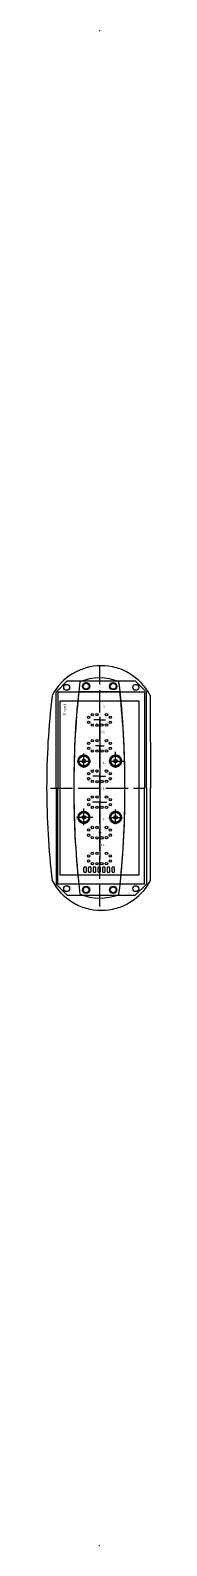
# Model space of a CAD drawing. Extents: x 63 to 119, y -459 to 361.
import ezdxf

# ---------------------------------------------------------------- set-up
doc = ezdxf.new("R2010")
doc.units = 0
doc.header["$MEASUREMENT"] = 0
doc.linetypes.add('ACAD_ISO02W100', pattern=[15, 12, -3])
doc.layers.get('0').update_dxf_attribs({"linetype": 'CONTINUOUS'})
doc.layers.add('617Avant', color=6, linetype='CONTINUOUS')
doc.layers.get('0').off()

# ---------------------------------------------------------------- blocks, each defined once
blk = doc.blocks.new('ROUNDP')
blk.add_circle((0, 0), 0.5)
blk = doc.blocks.new('LONGP100')
blk.add_lwpolyline([(-0.5, -0.5), (0.5, -0.5, 1), (0.5, 0.5), (-0.5, 0.5, 1)], format="xyb", close=True)

msp = doc.modelspace()

# ---------------------------------------------------------------- linework, layer by layer
at = {"layer": '617Avant', "color": 7}
for p, q in [((91.63, 360.44), (91.63, 360.62)), ((91.54, 360.53), (91.72, 360.53)), ((68.02, 2.77), (74.06, 8.77)), ((74.06, 8.77), (110.79, 8.77)), ((116.87, 2.77), (110.79, 8.77)), ((68.02, -49.16), (68.02, 2.77)), ((115.87, 2.77), (69.02, 2.77)), ((69.02, 2.77), (69.02, -49.21)), ((115.87, 2.77), (115.87, -49.21)), ((116.87, -49.16), (116.87, 2.77)), ((68.02, -49.16), (68.02, -101.08)), ((69.02, -101.14), (69.02, -49.16)), ((115.87, -101.14), (115.87, -49.16)), ((116.87, -49.16), (116.87, -101.08)), ((77.94, -49.18), (77.94, -49.18)), ((79.8, -96.14), (103.13, -96.14)), ((68.02, -101.08), (74.06, -107.08)), ((115.87, -101.14), (69.02, -101.14)), ((116.87, -101.08), (110.79, -107.08)), ((74.06, -107.08), (110.79, -107.08)), ((91.48, -458.81), (91.66, -458.81)), ((91.57, -458.9), (91.57, -458.72))]:
    msp.add_line(p, q, dxfattribs=at)
at = {"layer": '617Avant', "color": 2, "linetype": 'ACAD_ISO02W100'}
for p, q in [((91.6, -113.26), (91.6, 17.12)), ((64.91, -49.16), (115.98, -49.16))]:
    msp.add_line(p, q, dxfattribs=at)
at = {"layer": '617Avant', "color": 2}
for p, q in [((102.52, 2.82), (80.21, 2.78)), ((102.62, -101.14), (80.32, -101.14))]:
    msp.add_line(p, q, dxfattribs=at)
at = {"layer": '617Avant', "color": 1}
for p, q in [((118.93, 0.86), (118.98, -49.15)), ((118.98, -99.17), (118.98, -49.16))]:
    msp.add_line(p, q, dxfattribs=at)
at = {"layer": '617Avant'}
for p, q in [((112.87, -2.18), (70.02, -2.18)), ((70.02, -2.18), (70.02, -96.14)), ((112.87, -96.14), (112.87, -2.18)), ((70.02, -96.14), (112.87, -96.14))]:
    msp.add_line(p, q, dxfattribs=at)
at = {"layer": '617Avant', "linetype": 'Continuous'}
for p, q in [((91.6, -12.32), (88.46, -12.32)), ((91.6, -10.63), (91.6, -87.25)), ((91.6, -12.32), (94.65, -12.32)), ((83.04, -38.22), (83.04, -30.48)), ((91.6, -26.29), (89.39, -26.29)), ((91.6, -26.29), (93.99, -26.29)), ((100.18, -38.3), (100.18, -29.5)), ((79.44, -34.56), (86.88, -34.56)), ((96.51, -34.55), (104.43, -34.55)), ((91.6, -42.8), (87.94, -42.8)), ((91.6, -42.8), (94.77, -42.8)), ((91.6, -56.77), (87.64, -56.77)), ((91.6, -56.77), (95.37, -56.77)), ((79.05, -65), (87.96, -65)), ((83.08, -69.19), (83.08, -60.19)), ((96.6, -65.02), (103.88, -65.02)), ((100.21, -68.74), (100.21, -60.69)), ((91.6, -73.28), (91.11, -73.28)), ((91.6, -73.28), (92.38, -73.28)), ((91.6, -87.25), (91.22, -87.25)), ((91.6, -87.25), (91.6, -86.61)), ((91.6, -87.25), (92, -87.25)), ((91.6, -87.25), (91.6, -87.58))]:
    msp.add_line(p, q, dxfattribs=at)
at = {"layer": '617Avant'}
for points, const_width in [([(71.8, -4.14), (73.15, -4.14)], 0.152), ([(72.34, -4.32), (72.34, -3.78)], 0.152), ([(72.34, -5.6), (72.34, -5.15)], 0.152), ([(73.42, -5.6), (72.34, -5.6)], 0.152), ([(72.34, -8.04), (72.34, -7.5)], 0.152), ([(72.34, -7.5), (72.52, -7.5)], 0.152), ([(73.42, -8.04), (72.34, -8.04)], 0.152), ([(72.61, -4.88), (73.42, -4.88)], 0.152), ([(72.7, -6.28), (73.06, -6.28)], 0.152), ([(73.06, -7.01), (72.7, -7.01)], 0.152), ([(73.42, -3.87), (73.42, -3.78)], 0.152), ([(93.73, -4.92), (94.08, -5.12)], 0.102), ([(71.8, -9.39), (71.8, -8.66)], 0.152), ([(73.42, -9.39), (71.8, -9.39)], 0.152), ([(72.52, -9.39), (72.52, -8.66)], 0.152), ([(92.66, -18.89), (93.02, -19.09)], 0.102), ([(93.73, -18.89), (94.08, -19.09)], 0.102), ([(93.47, -36.08), (93.47, -34.91)], 0.102), ([(93.86, -35.43), (93.47, -36.08)], 0.102), ([(94.25, -36.08), (93.86, -35.43)], 0.102), ([(94.25, -34.91), (94.25, -36.08)], 0.102), ([(92.1, -50.05), (92.1, -48.88)], 0.102), ([(92.87, -48.88), (92.87, -50.05)], 0.102), ([(93.47, -50.05), (93.47, -48.88)], 0.102), ([(94.25, -48.88), (94.25, -50.05)], 0.102), ([(92.49, -49.4), (92.1, -50.05)], 0.102), ([(92.87, -50.05), (92.49, -49.4)], 0.102), ([(93.86, -49.4), (93.47, -50.05)], 0.102), ([(94.25, -50.05), (93.86, -49.4)], 0.102), ([(93.6, -66.56), (93.6, -65.39)], 0.102), ([(94.25, -65.39), (94.25, -66.56)], 0.102), ([(94.25, -66.04), (93.6, -66.04)], 0.102), ([(92.38, -80.53), (92.38, -79.36)], 0.102), ([(93.03, -80.01), (92.38, -80.01)], 0.102), ([(93.03, -79.36), (93.03, -80.53)], 0.102), ([(93.6, -80.53), (93.6, -79.36)], 0.102), ([(94.25, -80.01), (93.6, -80.01)], 0.102), ([(94.25, -79.36), (94.25, -80.53)], 0.102)]:
    msp.add_lwpolyline(points, dxfattribs=dict(at, const_width=const_width))
for points, const_width in [([(71.8, -4.1, 1), (71.8, -4.18)], 0.0762), ([(72.38, -3.78, 1), (72.3, -3.78)], 0.0762), ([(72.3, -4.32, 1), (72.38, -4.32)], 0.0762), ([(72.61, -4.88, 0.4142), (72.34, -5.15)], 0.152), ([(72.38, -5.15, 1), (72.3, -5.15)], 0.0762), ([(72.3, -5.15, 1), (72.38, -5.15)], 0.0762), ([(72.34, -5.56, 1), (72.34, -5.64)], 0.0762), ([(72.3, -5.6, 1), (72.38, -5.6)], 0.0762), ([(72.7, -6.28, 1), (72.7, -7.01)], 0.152), ([(72.38, -7.5, 1), (72.3, -7.5)], 0.0762), ([(72.34, -7.46, 1), (72.34, -7.54)], 0.0762), ([(72.34, -8, 1), (72.34, -8.08)], 0.0762), ([(72.3, -8.04, 1), (72.38, -8.04)], 0.0762), ([(72.52, -7.54, 1), (72.52, -7.46)], 0.0762), ([(72.61, -4.84, 1), (72.61, -4.92)], 0.0762), ([(72.61, -4.92, 1), (72.61, -4.84)], 0.0762), ([(72.7, -6.25, 1), (72.7, -6.32)], 0.0762), ([(72.7, -6.97, 1), (72.7, -7.05)], 0.0762), ([(72.7, -6.32, 1), (72.7, -6.25)], 0.0762), ([(72.7, -7.05, 1), (72.7, -6.97)], 0.0762), ([(73.06, -7.01, 1), (73.06, -6.28)], 0.152), ([(73.06, -6.25, 1), (73.06, -6.32)], 0.0762), ([(73.06, -6.97, 1), (73.06, -7.05)], 0.0762), ([(73.06, -6.32, 1), (73.06, -6.25)], 0.0762), ([(73.06, -7.05, 1), (73.06, -6.97)], 0.0762), ([(73.15, -4.14, 0.4142), (73.42, -3.87)], 0.152), ([(73.15, -4.1, 1), (73.15, -4.18)], 0.0762), ([(73.15, -4.18, 1), (73.15, -4.1)], 0.0762), ([(73.46, -3.78, 1), (73.39, -3.78)], 0.0762), ([(73.46, -3.87, 1), (73.39, -3.87)], 0.0762), ([(73.39, -3.87, 1), (73.46, -3.87)], 0.0762), ([(73.42, -4.92, 1), (73.42, -4.84)], 0.0762), ([(73.42, -5.64, 1), (73.42, -5.56)], 0.0762), ([(73.42, -8.08, 1), (73.42, -8)], 0.0762), ([(93.86, -4.43, 0.4142), (93.6, -4.69)], 0.102), ([(93.6, -4.69, 0.2656), (93.73, -4.92)], 0.102), ([(93.62, -4.69, 1), (93.57, -4.69)], 0.0508), ([(93.57, -4.69, 1), (93.62, -4.69)], 0.0508), ([(93.66, -5.51, 0.1623), (93.95, -5.6)], 0.102), ([(93.68, -5.48, 1), (93.65, -5.53)], 0.0508), ([(93.74, -4.9, 1), (93.71, -4.94)], 0.0508), ([(93.71, -4.94, 1), (93.74, -4.9)], 0.0508), ([(94.25, -4.6, 0.2), (93.86, -4.43)], 0.102), ([(93.86, -4.41, 1), (93.86, -4.46)], 0.0508), ([(93.86, -4.46, 1), (93.86, -4.41)], 0.0508), ([(93.95, -5.6, 0.4142), (94.21, -5.34)], 0.102), ([(93.95, -5.58, 1), (93.95, -5.63)], 0.0508), ([(93.95, -5.63, 1), (93.95, -5.58)], 0.0508), ([(94.21, -5.34, 0.2656), (94.08, -5.12)], 0.102), ([(94.1, -5.09, 1), (94.07, -5.14)], 0.0508), ([(94.07, -5.14, 1), (94.1, -5.09)], 0.0508), ([(94.24, -5.34, 1), (94.19, -5.34)], 0.0508), ([(94.19, -5.34, 1), (94.24, -5.34)], 0.0508), ([(94.23, -4.61, 1), (94.26, -4.58)], 0.0508), ([(71.84, -8.66, 1), (71.76, -8.66)], 0.0762), ([(71.8, -9.35, 1), (71.8, -9.43)], 0.0762), ([(71.76, -9.39, 1), (71.84, -9.39)], 0.0762), ([(72.56, -8.66, 1), (72.48, -8.66)], 0.0762), ([(72.48, -9.39, 1), (72.56, -9.39)], 0.0762), ([(73.42, -9.43, 1), (73.42, -9.35)], 0.0762), ([(92.79, -18.4, 0.4142), (92.53, -18.66)], 0.102), ([(92.53, -18.66, 0.2656), (92.66, -18.89)], 0.102), ([(92.56, -18.66, 1), (92.5, -18.66)], 0.0508), ([(92.5, -18.66, 1), (92.56, -18.66)], 0.0508), ([(92.6, -19.48, 0.1623), (92.89, -19.57)], 0.102), ([(92.61, -19.45, 1), (92.58, -19.5)], 0.0508), ([(92.67, -18.87, 1), (92.65, -18.91)], 0.0508), ([(92.65, -18.91, 1), (92.67, -18.87)], 0.0508), ([(93.18, -18.57, 0.2), (92.79, -18.4)], 0.102), ([(92.79, -18.38, 1), (92.79, -18.43)], 0.0508), ([(92.79, -18.43, 1), (92.79, -18.38)], 0.0508), ([(92.89, -19.57, 0.4142), (93.15, -19.31)], 0.102), ([(92.89, -19.55, 1), (92.89, -19.6)], 0.0508), ([(92.89, -19.6, 1), (92.89, -19.55)], 0.0508), ([(93.15, -19.31, 0.2656), (93.02, -19.09)], 0.102), ([(93.03, -19.06, 1), (93, -19.11)], 0.0508), ([(93.01, -19.11, 1), (93.03, -19.06)], 0.0508), ([(93.17, -19.31, 1), (93.12, -19.31)], 0.0508), ([(93.12, -19.31, 1), (93.17, -19.31)], 0.0508), ([(93.16, -18.58, 1), (93.2, -18.55)], 0.0508), ([(93.86, -18.4, 0.4142), (93.6, -18.66)], 0.102), ([(93.6, -18.66, 0.2656), (93.73, -18.89)], 0.102), ([(93.62, -18.66, 1), (93.57, -18.66)], 0.0508), ([(93.57, -18.66, 1), (93.62, -18.66)], 0.0508), ([(93.66, -19.48, 0.1623), (93.95, -19.57)], 0.102), ([(93.68, -19.45, 1), (93.65, -19.5)], 0.0508), ([(93.74, -18.87, 1), (93.71, -18.91)], 0.0508), ([(93.71, -18.91, 1), (93.74, -18.87)], 0.0508), ([(94.25, -18.57, 0.2), (93.86, -18.4)], 0.102), ([(93.86, -18.38, 1), (93.86, -18.43)], 0.0508), ([(93.86, -18.43, 1), (93.86, -18.38)], 0.0508), ([(93.95, -19.57, 0.4142), (94.21, -19.31)], 0.102), ([(93.95, -19.55, 1), (93.95, -19.6)], 0.0508), ([(93.95, -19.6, 1), (93.95, -19.55)], 0.0508), ([(94.21, -19.31, 0.2656), (94.08, -19.09)], 0.102), ([(94.1, -19.06, 1), (94.07, -19.11)], 0.0508), ([(94.07, -19.11, 1), (94.1, -19.06)], 0.0508), ([(94.24, -19.31, 1), (94.19, -19.31)], 0.0508), ([(94.19, -19.31, 1), (94.24, -19.31)], 0.0508), ([(94.23, -18.58, 1), (94.26, -18.55)], 0.0508), ([(86.2, -34.55, 1), (79.85, -34.55, 1), (86.2, -34.55)], 0.813), ([(103.35, -34.55, 1), (97, -34.55, 1), (103.35, -34.55)], 0.813), ([(93.49, -34.91, 1), (93.44, -34.91)], 0.0508), ([(93.45, -36.07, 1), (93.49, -36.1)], 0.0508), ([(93.44, -36.08, 1), (93.49, -36.08)], 0.0508), ([(93.88, -35.42, 1), (93.84, -35.45)], 0.0508), ([(93.88, -35.45, 1), (93.84, -35.42)], 0.0508), ([(94.27, -34.91, 1), (94.22, -34.91)], 0.0508), ([(94.22, -36.1, 1), (94.27, -36.07)], 0.0508), ([(94.22, -36.08, 1), (94.27, -36.08)], 0.0508), ([(92.12, -48.88, 1), (92.07, -48.88)], 0.0508), ([(92.9, -48.88, 1), (92.85, -48.88)], 0.0508), ([(93.49, -48.88, 1), (93.44, -48.88)], 0.0508), ([(94.27, -48.88, 1), (94.22, -48.88)], 0.0508), ([(92.07, -50.04, 1), (92.12, -50.07)], 0.0508), ([(92.07, -50.05, 1), (92.12, -50.05)], 0.0508), ([(92.51, -49.39, 1), (92.46, -49.42)], 0.0508), ([(92.51, -49.42, 1), (92.46, -49.39)], 0.0508), ([(92.85, -50.05, 1), (92.9, -50.05)], 0.0508), ([(92.85, -50.07, 1), (92.9, -50.04)], 0.0508), ([(93.45, -50.04, 1), (93.49, -50.07)], 0.0508), ([(93.44, -50.05, 1), (93.49, -50.05)], 0.0508), ([(93.88, -49.39, 1), (93.84, -49.42)], 0.0508), ([(93.88, -49.42, 1), (93.84, -49.39)], 0.0508), ([(94.22, -50.07, 1), (94.27, -50.04)], 0.0508), ([(94.22, -50.05, 1), (94.27, -50.05)], 0.0508), ([(86.2, -65.03, 1), (79.85, -65.03, 1), (86.2, -65.03)], 0.813), ([(93.62, -65.39, 1), (93.57, -65.39)], 0.0508), ([(94.27, -65.39, 1), (94.22, -65.39)], 0.0508), ([(103.35, -65.03, 1), (97, -65.03, 1), (103.35, -65.03)], 0.813), ([(93.6, -66.02, 1), (93.6, -66.07)], 0.0508), ([(93.57, -66.56, 1), (93.62, -66.56)], 0.0508), ([(94.22, -66.56, 1), (94.27, -66.56)], 0.0508), ([(94.25, -66.07, 1), (94.25, -66.02)], 0.0508), ([(92.4, -79.36, 1), (92.35, -79.36)], 0.0508), ([(92.38, -79.99, 1), (92.38, -80.04)], 0.0508), ([(92.35, -80.53, 1), (92.4, -80.53)], 0.0508), ([(93.05, -79.36, 1), (93, -79.36)], 0.0508), ([(93, -80.53, 1), (93.05, -80.53)], 0.0508), ([(93.03, -80.04, 1), (93.03, -79.99)], 0.0508), ([(93.62, -79.36, 1), (93.57, -79.36)], 0.0508), ([(93.6, -79.99, 1), (93.6, -80.04)], 0.0508), ([(93.57, -80.53, 1), (93.62, -80.53)], 0.0508), ([(94.27, -79.36, 1), (94.22, -79.36)], 0.0508), ([(94.22, -80.53, 1), (94.27, -80.53)], 0.0508), ([(94.25, -80.04, 1), (94.25, -79.99)], 0.0508)]:
    msp.add_lwpolyline(points, format="xyb", dxfattribs=dict(at, const_width=const_width))
at = {"layer": '617Avant', "color": 7}
for centre, radius in [((73.75, 5.29), 1.6), ((84.24, 5.9), 2), ((84.24, 5.9), 1.6), ((98.92, 5.88), 2), ((98.92, 5.88), 1.6), ((111.12, 5.29), 1.6), ((83.04, -34.56), 1), ((100.18, -34.56), 1), ((83.08, -65), 1), ((100.21, -65.02), 1), ((73.75, -103.6), 1.6), ((84.24, -104.21), 2), ((84.24, -104.21), 1.6), ((98.92, -104.19), 2), ((98.92, -104.19), 1.6), ((111.12, -103.6), 1.6)]:
    msp.add_circle(centre, radius, dxfattribs=at)
at = {"layer": '617Avant', "color": 1}
for centre, radius, start, end in [((92.39, -12.95), 29.92, 27.50202, 152.65904), ((530.97, -46.4), 453.34, 173.07576, 180.34802), ((91.6, -17.16), 27.56, 67.81698, 112.74705), ((-361.12, -46.52), 466.36, 359.67654, 6.75772), ((530.97, -51.91), 453.34, 179.65198, 186.92424), ((-361.12, -51.79), 466.36, 353.24228, 0.32346), ((92.43, -85.38), 29.92, 207.39999, 332.55701), ((91.6, -81.15), 27.56, 247.25295, 292.18302)]:
    msp.add_arc(centre, radius, start, end, dxfattribs=at)
at = {"layer": '617Avant', "color": 1, "linetype": 'Continuous'}
for centre, start, end in [((486.23, -48.75), 173.28028, 180.05903), ((486.23, -49.18), 180, 186.77874)]:
    msp.add_arc(centre, 423.32, start, end, dxfattribs=at)
at = {"layer": '617Avant', "color": 2}
for centre, radius, start, end in [((530.97, -45.51), 453.34, 173.88561, 180.46817), ((-361.12, -47.5), 466.36, 359.79669, 6.19484), ((530.97, -51.91), 453.34, 179.65198, 186.23454), ((-361.12, -51.79), 466.36, 353.92531, 0.32346)]:
    msp.add_arc(centre, radius, start, end, dxfattribs=at)
at = {"layer": '617Avant'}
for p in [(91.6, -12.32), (91.6, -26.29), (83.03, -34.55), (100.17, -34.55), (91.6, -42.8), (91.6, -56.77), (83.03, -65.03), (100.17, -65.03), (91.6, -73.28), (91.6, -87.25)]:
    msp.add_point(p, dxfattribs=at)

# ---------------------------------------------------------------- block references
at = {"layer": '617Avant', "rotation": 90}
for name, p, xscale, yscale in [('ROUNDP', (85.6, -10.96), 1.308, 1.308), ('ROUNDP', (85.6, -13.69), 1.308, 1.308), ('ROUNDP', (87.6, -9.54), 1.308, 1.308), ('ROUNDP', (87.6, -15.1), 1.308, 1.308), ('ROUNDP', (90.1, -9.54), 1.308, 1.308), ('ROUNDP', (90.1, -15.18), 1.308, 1.308), ('ROUNDP', (92.74, -15.14), 1.308, 1.308), ('ROUNDP', (95.28, -9.54), 1.308, 1.308), ('ROUNDP', (95.28, -15.1), 1.308, 1.308), ('ROUNDP', (97.28, -10.96), 1.308, 1.308), ('ROUNDP', (97.28, -13.69), 1.308, 1.308), ('ROUNDP', (85.6, -24.93), 1.308, 1.308), ('ROUNDP', (87.6, -23.51), 1.308, 1.308), ('ROUNDP', (90.1, -23.51), 1.308, 1.308), ('ROUNDP', (95.28, -23.51), 1.308, 1.308), ('ROUNDP', (97.28, -24.93), 1.308, 1.308), ('ROUNDP', (83.03, -34.55), 5.333999999999999, 5.333999999999999), ('ROUNDP', (85.6, -27.66), 1.308, 1.308), ('ROUNDP', (87.6, -29.07), 1.308, 1.308), ('ROUNDP', (90.1, -29.15), 1.308, 1.308), ('ROUNDP', (92.74, -29.11), 1.308, 1.308), ('ROUNDP', (95.28, -29.07), 1.308, 1.308), ('ROUNDP', (97.28, -27.66), 1.308, 1.308), ('ROUNDP', (100.17, -34.55), 5.333999999999999, 5.333999999999999), ('ROUNDP', (85.6, -41.44), 1.308, 1.308), ('ROUNDP', (87.6, -40.02), 1.308, 1.308), ('ROUNDP', (90.1, -40.02), 1.308, 1.308), ('ROUNDP', (95.28, -40.02), 1.308, 1.308), ('ROUNDP', (97.28, -41.44), 1.308, 1.308), ('ROUNDP', (85.6, -44.17), 1.308, 1.308), ('ROUNDP', (87.6, -45.58), 1.308, 1.308), ('ROUNDP', (90.1, -45.66), 1.308, 1.308), ('ROUNDP', (92.74, -45.62), 1.308, 1.308), ('ROUNDP', (95.28, -45.58), 1.308, 1.308), ('ROUNDP', (97.28, -44.17), 1.308, 1.308), ('ROUNDP', (85.6, -55.41), 1.308, 1.308), ('ROUNDP', (87.6, -53.99), 1.308, 1.308), ('ROUNDP', (90.1, -53.99), 1.308, 1.308), ('ROUNDP', (95.28, -53.99), 1.308, 1.308), ('ROUNDP', (97.28, -55.41), 1.308, 1.308), ('ROUNDP', (83.03, -65.03), 5.333999999999999, 5.333999999999999), ('ROUNDP', (85.6, -58.14), 1.308, 1.308), ('ROUNDP', (87.6, -59.55), 1.308, 1.308), ('ROUNDP', (90.1, -59.63), 1.308, 1.308), ('ROUNDP', (92.74, -59.59), 1.308, 1.308), ('ROUNDP', (95.28, -59.55), 1.308, 1.308), ('ROUNDP', (97.28, -58.14), 1.308, 1.308), ('ROUNDP', (100.17, -65.03), 5.333999999999999, 5.333999999999999), ('ROUNDP', (85.6, -71.92), 1.308, 1.308), ('ROUNDP', (87.6, -70.5), 1.308, 1.308), ('ROUNDP', (90.1, -70.5), 1.308, 1.308), ('ROUNDP', (95.28, -70.5), 1.308, 1.308), ('ROUNDP', (97.28, -71.92), 1.308, 1.308), ('ROUNDP', (85.6, -74.65), 1.308, 1.308), ('ROUNDP', (87.6, -76.06), 1.308, 1.308), ('ROUNDP', (90.1, -76.14), 1.308, 1.308), ('ROUNDP', (92.74, -76.1), 1.308, 1.308), ('ROUNDP', (95.28, -76.06), 1.308, 1.308), ('ROUNDP', (97.28, -74.65), 1.308, 1.308), ('ROUNDP', (85.6, -85.89), 1.308, 1.308), ('ROUNDP', (85.6, -88.62), 1.308, 1.308), ('ROUNDP', (87.6, -84.47), 1.308, 1.308), ('ROUNDP', (87.6, -90.03), 1.308, 1.308), ('ROUNDP', (90.1, -84.47), 1.308, 1.308), ('ROUNDP', (90.1, -90.11), 1.308, 1.308), ('ROUNDP', (92.74, -90.07), 1.308, 1.308), ('ROUNDP', (95.28, -84.47), 1.308, 1.308), ('ROUNDP', (95.28, -90.03), 1.308, 1.308), ('ROUNDP', (97.28, -85.89), 1.308, 1.308), ('ROUNDP', (97.28, -88.62), 1.308, 1.308), ('LONGP100', (83.66, -93.28), 1.524, 1.524), ('LONGP100', (86.2, -93.28), 1.524, 1.524), ('LONGP100', (88.74, -93.28), 1.524, 1.524), ('LONGP100', (91.28, -93.28), 1.524, 1.524), ('LONGP100', (93.82, -93.28), 1.524, 1.524), ('LONGP100', (96.36, -93.28), 1.524, 1.524), ('LONGP100', (98.9, -93.28), 1.524, 1.524)]:
    msp.add_blockref(name, p, dxfattribs=dict(at, xscale=xscale, yscale=yscale))

doc.saveas('drawing.dxf')
